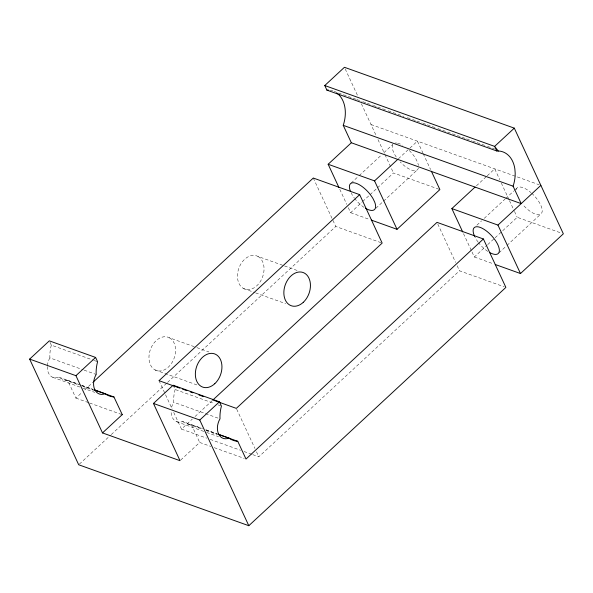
<?xml version="1.0" encoding="UTF-8"?>
<svg xmlns="http://www.w3.org/2000/svg" width="593" height="593" viewBox="0 0 593 593"><rect width="100%" height="100%" fill="white"/><g stroke="black" fill="none" stroke-linecap="round" stroke-linejoin="round"><path stroke-width="0.44" stroke-dasharray="2.96 2.22" d="M47.299 366.533A13.78 9.866 -70.3 0 0 58.826 377.133A31.852 22.808 -70.3 0 0 67.661 380.365L75.889 398.096L81.997 392.44M84.71 389.92L92.849 382.374M351.138 183.074L358.498 176.247M359.173 175.624L381.269 155.144M383.945 152.66L392.655 144.588M398.407 158.761L409.266 148.695M409.941 148.072L417.405 141.149L422.831 152.838M79.38 464.134L110.58 435.21M111.254 434.58L166.878 383.026M167.552 382.396L335.771 226.467L382.166 243.086M348.306 207.676L350.633 212.687L362.019 202.139M362.686 201.516L369.387 195.305M370.054 194.689L376.748 188.478M377.422 187.862L393.493 172.963L439.887 189.582M375.91 208.232L417.435 169.746M173.734 412.409L181.488 429.11L192.332 419.051M195.045 416.538L211.998 400.831M476.409 185.831L486.586 176.395M487.261 175.773L494.725 168.849L499.766 179.709M180.702 460.057L199.7 442.452L210.849 446.44M476.876 225.207L481.56 220.863M484.236 218.38L504.999 199.137M505.666 198.514L513.701 191.065M514.376 190.442L517.052 187.959M252.729 454.631L258.807 456.81L459.486 270.786L504.161 286.79M472.021 252.003L474.348 257.014L487.075 245.213M487.742 244.598L494.436 238.386M495.111 237.771L517.207 217.283L561.608 233.19M498.972 252.848L506.34 246.021M507.008 245.398L541.157 213.739M334.2 91.441L337.684 92.693M338.559 93.005L355.978 99.246M356.845 99.557L362.078 101.433M362.946 101.744L366.43 102.989M367.304 103.301L372.53 105.176M373.397 105.487L376.881 106.733M377.756 107.044L387.333 110.476M388.207 110.795L403.885 116.406M407.369 117.659L411.727 119.215M412.595 119.527L416.078 120.779M416.953 121.091L422.179 122.959M423.046 123.277L426.537 124.523M427.405 124.834L436.989 128.266M437.856 128.577L461.376 137.005M462.251 137.317L465.735 138.562M466.602 138.881L471.828 140.749M472.703 141.06L476.186 142.313M477.054 142.624L486.638 146.056M487.505 146.367L494.48 148.865M371.01 124.53L539.126 184.757M350.633 212.687L369.535 219.462M474.348 257.014L493.502 263.87M257.911 256.421A17.649 12.638 -70.3 0 1 256.888 285.707A17.649 12.638 -70.3 0 1 237.467 275.374A17.649 12.638 -70.3 0 1 257.911 256.421L283.691 265.649M284.544 265.96L298.294 270.882M243.597 288.576L254.768 292.579M255.627 292.89L285.693 303.66M169.413 337.795A17.649 12.638 -70.3 0 1 168.39 367.082A17.649 12.638 -70.3 0 1 148.969 356.749A17.649 12.638 -70.3 0 1 169.413 337.795L196.046 347.335M196.906 347.646L208.936 351.953M155.099 369.958L197.195 385.035M49.99 342.287L51.309 345.141L93.309 360.188M94.168 360.492L97.593 361.723M173.134 385.213L175.12 389.497L214.562 403.625M217.994 404.856L220.566 405.775M51.309 345.141A31.852 22.808 -70.3 0 0 49.886 357.883L83.317 369.862M84.169 370.165L96.17 374.465M175.12 389.497A31.852 22.808 -70.3 0 0 173.697 402.239L218.283 418.213M58.826 377.133L78.535 384.197M81.967 385.428L93.108 389.416M171.125 412.632A13.78 9.866 -70.3 0 0 182.629 421.49L201.494 428.25M205.778 429.784L216.927 433.779M67.661 380.365L80.522 384.968M81.374 385.28L93.375 389.579M182.629 421.49A31.852 22.808 -70.3 0 0 191.472 424.721L202.613 428.709M206.045 429.94L217.194 433.935M64.518 379.861L78.232 384.775M82.516 386.31L93.657 390.305M188.322 424.217L202.902 429.443M206.334 430.666L217.475 434.662M52.777 377.318L81.923 387.755M82.775 388.067L94.776 392.366M176.588 421.675L205.741 432.119M206.601 432.423L218.602 436.722M181.488 429.11L206.683 438.138M210.159 439.383L240.565 450.272M244.042 451.518L251.855 454.32M75.889 398.096L88.75 402.699M89.602 403.01L122.173 414.677M214.273 447.671L244.286 458.426M351.167 192.784L352.005 194.519A17.649 7.235 47.2 0 0 354.399 198.136M501.315 183.044L509.068 199.745M509.454 200.582L514.109 210.604M514.494 211.434L517.207 217.283M463.496 233.627L471.635 251.165M423.217 153.676L430.585 169.539M437.782 224.028L455.609 262.432M457.166 265.775L459.486 270.786M345.215 68.951L357.535 95.495M361.382 103.79L376.051 135.382M377.986 139.563L384.575 153.757M384.961 154.588L393.493 172.963M339.782 189.308L346.757 204.34M313.289 178.033L335.771 226.467M236.718 409.214L254.931 448.456M256.48 451.799L258.807 456.81M191.472 424.721L199.7 442.452M159.006 380.676L172.185 409.066M47.358 365.644A13.78 9.866 -70.3 0 1 49.886 357.883M330.197 90.292A29.687 21.252 -70.3 0 1 333.333 91.129M171.629 407.317A13.78 9.866 -70.3 0 1 173.697 402.239M531.662 193.222A17.649 7.235 47.2 0 1 541.416 213.458A17.649 7.235 47.2 0 1 522.7 204.533M516.125 189.708A17.649 7.235 47.2 0 1 530.987 192.629M418.361 167.997A17.649 7.235 47.2 0 1 400.201 161.911M396.228 156.96A17.649 7.235 47.2 0 1 394.864 154.795L393.196 151.319A17.649 7.235 47.2 0 1 392.922 144.455M395.071 143.098A17.649 7.235 47.2 0 1 396.643 143.039M397.525 143.165A17.649 7.235 47.2 0 1 402.484 145.189M409.266 150.481A17.649 7.235 47.2 0 1 415.886 158.917L417.561 162.393A17.649 7.235 47.2 0 1 418.406 165.491M364.065 207.409A17.649 7.235 47.2 0 1 354.948 198.848M487.787 251.402A17.649 7.235 47.2 0 1 478.677 242.841M478.128 242.129A17.649 7.235 47.2 0 1 474.971 237.096"/><path stroke-width="0.89" d="M213.739 400.29L236.325 408.377L437.011 222.353L483.399 238.979L505.881 287.405L248.808 525.709L78.699 464.764L29.65 359.099L49.323 340.856L95.606 357.438L97.593 361.723A31.852 22.808 -70.3 0 0 96.17 374.465A13.78 9.866 -70.3 0 0 94.732 389.564A13.78 9.866 -70.3 0 0 105.102 393.715A31.852 22.808 -70.3 0 0 113.945 396.947L122.284 414.715M475.052 187.091L451.866 208.58L497.95 225.088L521.195 203.621L513.101 186.187A29.687 21.252 -70.3 0 0 515.191 173.104L514.857 168.916A29.687 21.252 -70.3 0 0 500.055 151.141L496.756 150.963L326.899 90.114L324.771 85.533L344.444 67.291L514.301 128.147L563.35 233.812L520.491 273.543L495.244 264.5M29.65 359.099L75.934 375.68L95.606 357.438M93.531 381.751L313.289 178.033L359.684 194.652L382.166 243.086L212.672 400.201M339.003 187.64L328.151 164.261L351.338 142.765L521.195 203.621L540.868 185.379M75.934 375.68L102.5 432.912L122.173 414.677M359.684 194.652L159.006 380.676L179.857 388.148M328.151 164.261L374.546 180.88L397.733 159.391M102.5 432.912L180.027 460.687L153.454 403.448L173.134 385.213L219.432 401.802L221.426 406.086A31.852 22.808 -70.3 0 0 219.996 418.828A13.78 9.866 -70.3 0 0 218.565 433.928A13.78 9.866 -70.3 0 0 228.935 438.079A31.852 22.808 -70.3 0 0 237.771 441.311L245.999 459.041L483.399 238.979M371.255 220.077L397.028 229.313L439.887 189.582L431.356 171.214M514.301 128.147L494.629 146.382L324.771 85.533M153.454 403.448L199.759 420.037L219.432 401.802M336.898 93.086A29.687 21.252 -70.3 0 1 343.243 125.338L513.101 186.187M182.466 389.082L186.81 390.639M190.279 391.884L192.888 392.818M198.966 394.997L203.31 396.554M94.821 390.031L105.102 393.715M217.787 434.083L228.935 438.079M94.235 389.883L113.945 396.947M218.906 434.55L237.771 441.311M498.29 151.052L494.629 146.382L496.756 150.963M497.95 225.088L520.491 273.543M451.866 208.58L462.718 231.959M374.546 180.88L397.028 229.313M343.243 125.338L351.338 142.765M199.759 420.037L248.808 525.709M326.899 90.114A29.687 21.252 -70.3 0 1 328.559 90.121M365.414 208.254A17.649 7.235 47.2 0 0 374.702 202.124L373.034 198.648A17.649 7.235 47.2 0 0 356.111 183.281A17.649 7.235 47.2 0 0 350.337 191.05M474.637 236.399A17.649 7.235 47.2 0 1 480.967 227.705A17.649 7.235 47.2 0 1 498.594 246.555A17.649 7.235 47.2 0 1 489.811 252.625M214.785 383.701A17.649 12.638 -70.3 0 0 215.808 354.414A17.649 12.638 -70.3 0 0 195.364 373.368A17.649 12.638 -70.3 0 0 214.785 383.701M303.282 302.326A17.649 12.638 -70.3 0 0 304.305 273.039A17.649 12.638 -70.3 0 0 283.862 291.993A17.649 12.638 -70.3 0 0 303.282 302.326"/></g></svg>
